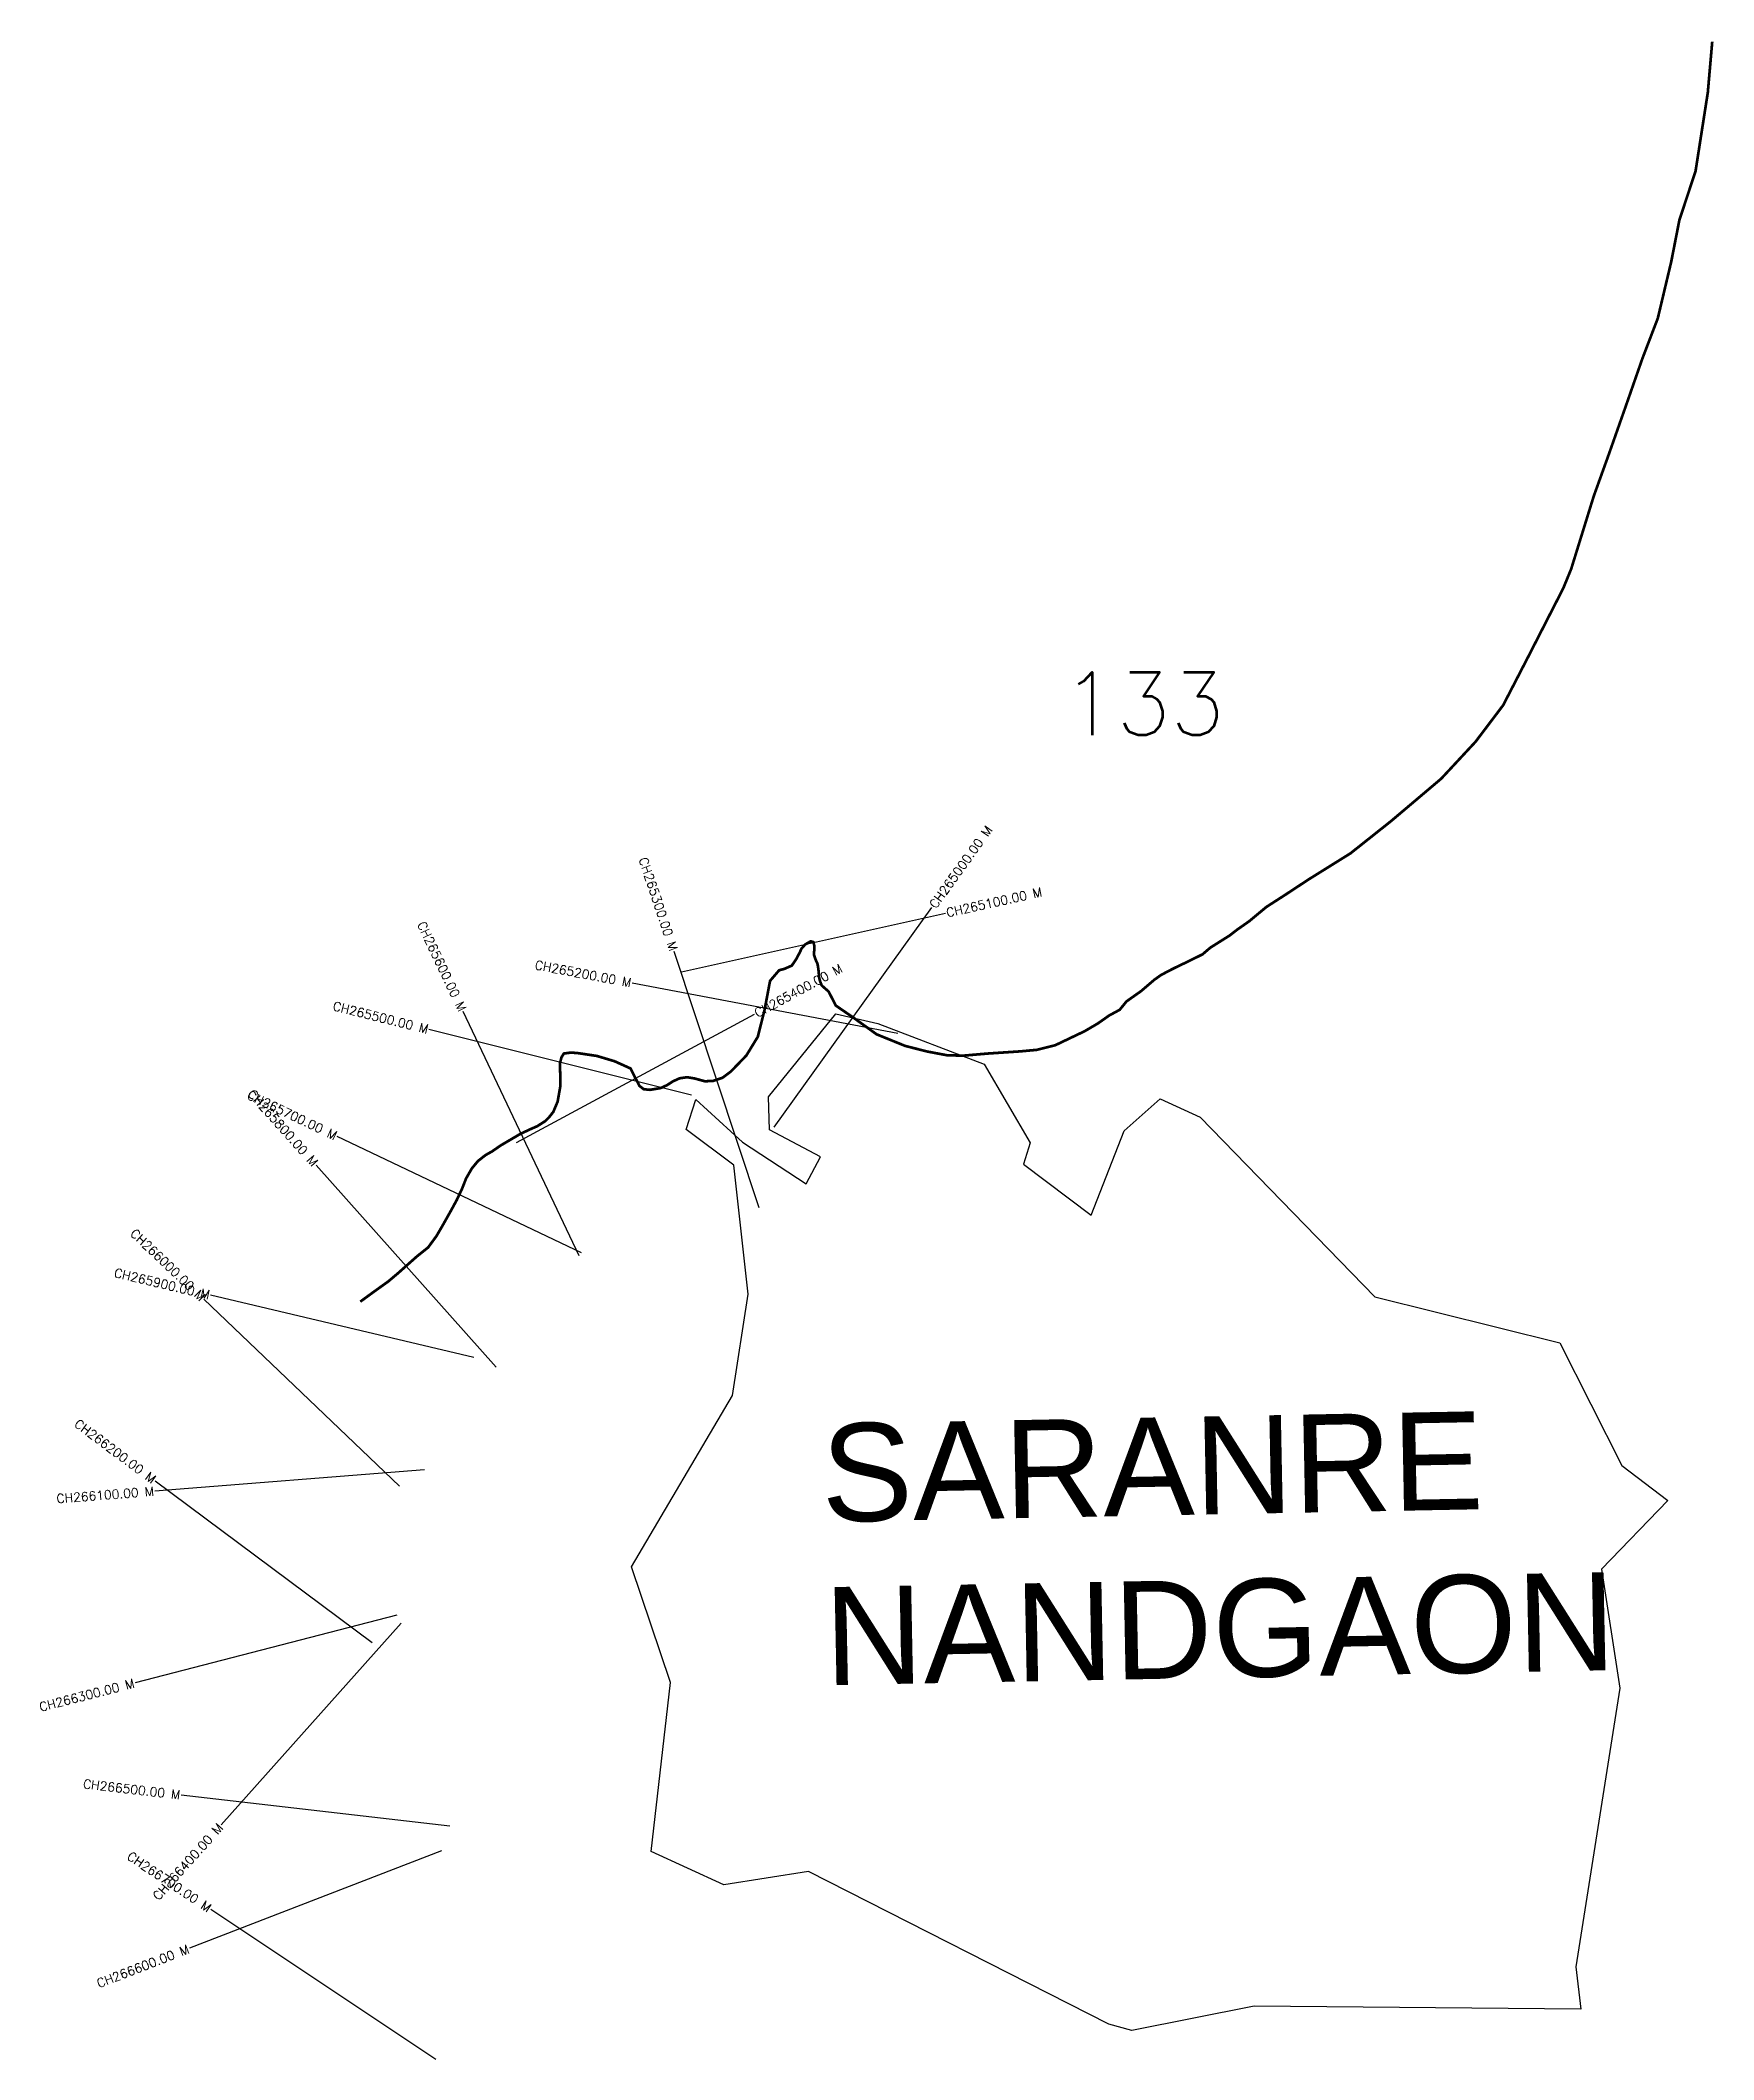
# Model space of a CAD drawing. Header units: metres. Extents: x 279097 to 280953, y 2031420 to 2033660.
import ezdxf
from ezdxf.enums import TextEntityAlignment as Align

# ---------------------------------------------------------------- set-up
doc = ezdxf.new("R2010")
doc.units = ezdxf.units.M
for name, color, linetype in [('CS', 134, 'Continuous'), ('CSMark', 6, 'Continuous'), ('NATURALLY PROTECTED', 3, 'Continuous'), ('village', 3, 'Continuous'), ('VILLAGE NAME', 250, 'Continuous')]:
    doc.layers.add(name, color=color, linetype=linetype)
doc.styles.get("Standard").update_dxf_attribs({"font": 'simplex.shx'})

msp = doc.modelspace()

# ---------------------------------------------------------------- linework, layer by layer
at = {"color": 6, "flags": 128}
msp.add_lwpolyline([(279946.3, 2032391.5), (279962.1, 2032421.4)], dxfattribs=at)
at = {"layer": 'CS'}
for p, q in [((279910.9, 2032454.3), (280085.7, 2032698.1)), ((279808.1, 2032626.8), (280101, 2032691.9)), ((279894.4, 2032364.8), (279799.8, 2032649.4)), ((280047.9, 2032558.3), (279753.2, 2032614.3)), ((279819, 2032489.9), (279528, 2032562.7)), ((279694.5, 2032311.7), (279566, 2032582.8)), ((279625.1, 2032437.3), (279889.2, 2032579.7)), ((279697, 2032314.8), (279426.1, 2032443.9)), ((279602.4, 2032188.3), (279402.8, 2032412.3)), ((279495.2, 2032056.1), (279278.3, 2032263.5)), ((279577.6, 2032198.7), (279285.7, 2032268)), ((279523, 2032074.1), (279224, 2032050.7)), ((279464.8, 2031882.4), (279224.3, 2032061.8)), ((279492.5, 2031912.9), (279202, 2031838)), ((279497.3, 2031904.2), (279297.4, 2031680.5)), ((279551.2, 2031679.1), (279253.1, 2031713.5)), ((279542, 2031651.7), (279262.2, 2031543.5)), ((279535.5, 2031419.9), (279285.9, 2031586.4))]:
    msp.add_line(p, q, dxfattribs=at)
at = {"layer": 'NATURALLY PROTECTED', "const_width": 3, "flags": 128}
msp.add_lwpolyline([(280951.3, 2033658.6), (280946.4, 2033602.3), (280932.8, 2033515), (280914.9, 2033460.9), (280905.8, 2033414.4), (280890.9, 2033351.7), (280873.9, 2033307.3), (280855.6, 2033254.8), (280836.5, 2033200.6), (280819.9, 2033154.5), (280794.8, 2033073.5), (280786, 2033052.1), (280747, 2032975.9), (280719.4, 2032922.5), (280688.8, 2032882), (280650.7, 2032841), (280594.9, 2032793.8), (280550.1, 2032758.2), (280503.9, 2032729.4), (280476.1, 2032711.1), (280456.8, 2032698.7), (280437.8, 2032682.9), (280424.5, 2032673.6), (280416, 2032667), (280394.7, 2032653.6), (280385.9, 2032646.1), (280367.5, 2032637), (280361.2, 2032634.1), (280351.7, 2032629.4), (280340.1, 2032623.3), (280332.6, 2032618), (280317.9, 2032605.4), (280301.6, 2032593.9), (280294.1, 2032584.6), (280282.6, 2032578.4), (280269.8, 2032569.4), (280255.1, 2032560.8), (280222.6, 2032545.3), (280202.3, 2032540.2), (280184.1, 2032538.5), (280147.9, 2032536.1), (280120.1, 2032533.7), (280102.4, 2032534.2), (280080.2, 2032538.4), (280056, 2032544.6), (280024.5, 2032557.4), (279997.6, 2032576.7), (279979.2, 2032589.3), (279971.3, 2032604.8), (279963.6, 2032611.6), (279961.8, 2032616.2), (279960.8, 2032620.1), (279960.4, 2032624.4), (279959.9, 2032629.7), (279959, 2032635.4), (279956.9, 2032640.1), (279954.9, 2032646), (279955.4, 2032651.8), (279955.3, 2032656), (279954.4, 2032659.7), (279951.4, 2032660.6), (279945.3, 2032657.1), (279941.4, 2032652.8), (279938.9, 2032647.6), (279935.4, 2032641), (279930.4, 2032633.6), (279921.9, 2032629.9), (279916.4, 2032628.5), (279906.3, 2032616.7), (279900.2, 2032584.4), (279892.7, 2032554.7), (279880, 2032533.9), (279862.8, 2032516.1), (279853.6, 2032509.2), (279843, 2032505.7), (279834.1, 2032505.3), (279822.3, 2032508.5), (279814.2, 2032509.8), (279806, 2032508.6), (279798.7, 2032505.3), (279792, 2032501), (279785, 2032497.8), (279773.1, 2032495.8), (279766.2, 2032496.5), (279761.3, 2032500.3), (279758.4, 2032506.1), (279756.1, 2032510.4), (279751.6, 2032519.5), (279733.9, 2032527.5), (279714.2, 2032533.4), (279702.3, 2032535.2), (279692.1, 2032536.7), (279685.1, 2032537.1), (279677.6, 2032536.1), (279674.9, 2032531.8), (279673.2, 2032525), (279673.6, 2032512.3), (279673.6, 2032499.3), (279670.7, 2032482.8), (279665.9, 2032471.4), (279661, 2032465.1), (279656.9, 2032461.1), (279648.3, 2032455.6), (279639.5, 2032451.7), (279629.1, 2032446.8), (279607.5, 2032434.1), (279598.3, 2032427.7), (279590.7, 2032423.4), (279582.3, 2032416.8), (279575.6, 2032408.7), (279569.2, 2032397.6), (279564.4, 2032385.4), (279558.7, 2032373.4), (279552.5, 2032362), (279543.5, 2032346), (279536.3, 2032333.6), (279527, 2032320.9), (279514.7, 2032311.1), (279493.8, 2032292.5), (279482.8, 2032283.2), (279466.6, 2032271.6), (279454.4, 2032262.7), (279451.8, 2032260.8)], dxfattribs=at)
at = {"layer": 'village', "color": 6}
for points in [[(279962.1, 2032421.4, 0), (279905.6, 2032451.3, 0), (279904.6, 2032488, 0), (279979.2, 2032580.1, 0), (280025.7, 2032569.5, 0), (280143.9, 2032524.4, 0), (280194.9, 2032437.1, 0), (280187.4, 2032413.5, 0), (280262.5, 2032356.9, 0), (280299.2, 2032450.2, 0), (280339.1, 2032486, 0), (280383.2, 2032465.5, 0), (280577.2, 2032266.2, 0), (280782.2, 2032215.3, 0), (280850.9, 2032079.1, 0), (280902.2, 2032040.1, 0)], [(280902.2, 2032040.1, 0), (280828.3, 2031964.1, 0), (280848.7, 2031831.9, 0), (280800.1, 2031522.7, 0), (280805.6, 2031476, 0), (280443.1, 2031479.4, 0), (280307.6, 2031452.3, 0), (280282.1, 2031459.2, 0), (279948.9, 2031628.5, 0), (279855.1, 2031613.7, 0), (279774.3, 2031650.7, 0), (279795.8, 2031838.4, 0), (279752.6, 2031966.8, 0), (279864.7, 2032156.7, 0), (279882.1, 2032269, 0), (279866, 2032412.4, 0), (279813.4, 2032451.8, 0), (279824, 2032485, 0), (279875.9, 2032437.9, 0), (279946.3, 2032391.5, 0)]]:
    msp.add_polyline3d(points, dxfattribs=at)

# ---------------------------------------------------------------- texts
at = {"insert": (280230.4, 2032959.2), "char_height": 70, "attachment_point": 1}
msp.add_mtext_dynamic_manual_height_columns('133', width=95.172, gutter_width=1, heights=[0], dxfattribs=at)
at = {"layer": 'CSMark'}
for s, rotation, p in [('CH265000.00 M', 54.3507, (280086.3, 2032698.9)), ('CH265100.00 M', 12.5378, (280101.9, 2032692.1)), ('CH265400.00 M', 28.322, (279890, 2032580.1))]:
    msp.add_text(s, height=10, rotation=rotation, dxfattribs=at).set_placement(p, align=Align.MIDDLE_LEFT)
for s, rotation, p in [('CH265300.00 M', 288.3914, (279799.5, 2032650.4)), ('CH265600.00 M', 295.3576, (279565.5, 2032583.7)), ('CH265200.00 M', 349.2334, (279752.2, 2032614.5)), ('CH265500.00 M', 345.9561, (279527, 2032562.9)), ('CH265700.00 M', 334.5252, (279425.2, 2032444.3)), ('CH265800.00 M', 311.6943, (279402.1, 2032413.1)), ('CH266000.00 M', 316.2888, (279277.6, 2032264.1)), ('CH265900.00 M', 346.6446, (279284.7, 2032268.2)), ('CH266200.00 M', 323.2632, (279223.5, 2032062.4)), ('CH266100.00 M', 4.4704, (279223, 2032050.6)), ('CH266300.00 M', 14.4502, (279201, 2031837.8)), ('CH266500.00 M', 353.4234, (279252.2, 2031713.6)), ('CH266400.00 M', 48.2001, (279296.7, 2031679.8)), ('CH266700.00 M', 326.2949, (279285.1, 2031587)), ('CH266600.00 M', 21.1571, (279261.3, 2031543.1))]:
    msp.add_text(s, height=10, rotation=rotation, dxfattribs=at).set_placement(p, align=Align.MIDDLE_RIGHT)
at = {"layer": 'VILLAGE NAME', "insert": (279962, 2032125.2), "char_height": 108.748, "attachment_point": 1, "rotation": 1.1028}
msp.add_mtext_dynamic_manual_height_columns('{\\fArial|b0|i0|c0|p34;SARANRE NANDGAON}', width=902.068, gutter_width=543.7, heights=[0], dxfattribs=at)

doc.saveas('drawing.dxf')
